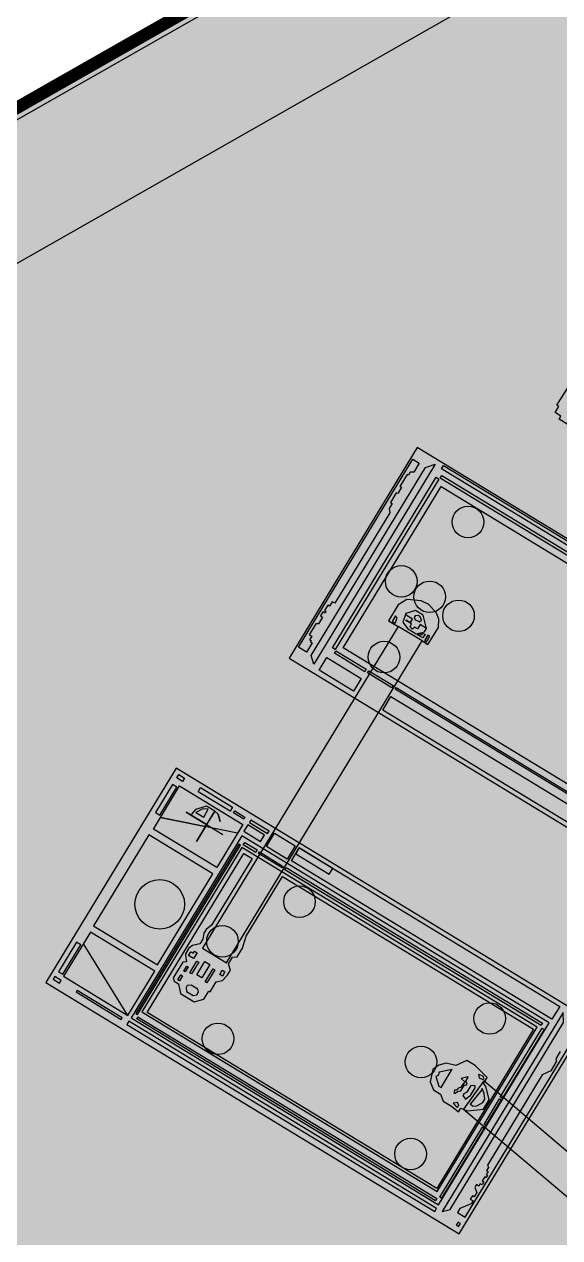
# Model space of a CAD drawing. Header units: millimetres. Extents: x 3191 to 879702, y -27549 to 222194.
# Drawn here: x 239735 to 244007, y 156290 to 165971 of the extents above; entities that cross this region are included whole.
import ezdxf

# ---------------------------------------------------------------- set-up
doc = ezdxf.new("R2010")
doc.units = ezdxf.units.MM
doc.header["$MEASUREMENT"] = 0
doc.layers.add('Granulator', color=11, linetype='Continuous')
doc.layers.add('Worker-Walkway', color=8, linetype='Continuous')
picture_1 = doc.add_image_def('image4.png', size_in_pixel=(2551, 1418))

msp = doc.modelspace()

# ---------------------------------------------------------------- hatches: boundary and pattern name
at = {"lineweight": 211, "true_color": 0x000000}
h = msp.add_hatch(color=18, dxfattribs=at)
h.dxf.hatch_style = 1
h.paths.add_polyline_path([(215191.27861, 151368.28351), (238441.17067, 110521.71059), (277549.59155, 132782.24554), (254299.69949, 173628.81846)])

# ---------------------------------------------------------------- linework, layer by layer
at = {"const_width": 100}
msp.add_lwpolyline([(255530.77666, 171466.00053), (254299.69949, 173628.81846), (219480.9327, 153809.95701)], dxfattribs=at)
at = {"lineweight": 211}
msp.add_lwpolyline([(277549.59155, 132782.24554), (238441.17067, 110521.71059), (215191.27861, 151368.28351), (254299.69949, 173628.81846)], close=True, dxfattribs=at)
at = {"layer": 'Granulator'}
for points in [[(244257.34263, 162661.08656), (244002.85855, 162821.83123), (244017.27751, 162844.65871), (243971.62255, 162873.49662), (244001.52854, 162920.8425), (243985.04203, 162931.25619), (244546.04628, 163819.4141)], [(242886.93616, 162469.09885), (242843.17335, 162397.12966), (242815.1814, 162397.11262), (242800.59379, 162373.12289), (242789.93572, 162379.60382), (242732.12534, 162284.53299), (242744.55986, 162276.97184), (242714.30407, 162227.21533), (242702.75777, 162234.23636), (242655.75322, 162156.93602), (242669.96398, 162148.29478), (242645.1111, 162107.42352), (242651.68428, 162074.21759), (242212.43505, 161351.85964), (242192.00691, 161364.28152), (242170.39553, 161328.74097), (242156.18476, 161337.38221), (242129.71101, 161293.84537), (242142.14553, 161286.28422), (242134.58172, 161273.8453), (242117.70628, 161284.10687), (242097.17547, 161250.34337), (242113.16268, 161240.62191), (242081.28602, 161188.19983), (242061.13184, 161187.06743), (242008.72463, 161100.88227), (242028.26454, 161089.0005), (242011.51577, 161061.45667), (242023.9503, 161053.89552), (242023.9503, 161053.89552), (242018.54738, 161045.01028), (242031.87013, 161036.90902), (241986.48645, 160962.27425), (241923.42581, 161000.61997), (242835.42182, 162500.42353), (242886.93616, 162469.09885)], [(242909.50567, 161050.94958), (242955.89624, 161022.74054), (243039.1164, 161159.59847), (243042.81368, 161224.92647), (243023.19615, 161272.89617), (242962.79843, 161340.89683), (242901.57711, 161370.77087), (242786.98073, 161383.30084), (242717.27122, 161339.37048), (242640.37003, 161212.90426), (242718.04041, 161167.37519)], [(242943.89386, 161150.63863), (242916.66463, 161256.42518), (242856.37009, 161293.0889), (242779.04807, 161270.70599), (242756.00291, 161200.21109), (242791.87309, 161150.54477), (242862.84835, 161107.38634), (242928.17481, 161124.78821), (242943.89386, 161150.63863)], [(242943.89386, 161150.63863), (242893.24637, 161181.43621), (242872.707, 161147.65863), (242849.62287, 161161.69556), (242832.79258, 161146.43564), (242813.00159, 161167.44023), (242824.94794, 161187.08635), (242779.12396, 161214.95086), (242782.0582, 161219.77629), (242817.20144, 161198.40649), (242833.33933, 161224.94571), (242782.34735, 161255.95276), (242779.04807, 161270.70599)], [(242868.55383, 161215.33553), (242887.50363, 161203.81259), (242904.10983, 161216.37596), (242894.87601, 161244.65264), (242876.95989, 161255.54702), (242854.18039, 161251.45843), (242846.00648, 161238.01619), (242854.68344, 161220.46525), (242868.55383, 161215.33553)], [(242914.48844, 161114.69855), (242932.74905, 161103.5947), (242923.73693, 161088.77401), (242915.35333, 161074.98694), (242896.05925, 161086.71923), (242870.90775, 161102.01328), (242894.39043, 161108.03475), (242905.76035, 161101.12096), (242914.48844, 161114.69855)], [(241479.0398, 159586.95934), (241436.28309, 159516.64472), (240834.93608, 159641.23213), (240821.78817, 159643.95612), (241179.96238, 159569.74939), (241108.43989, 159452.1286), (241254.81391, 159692.84488), (241189.8339, 159585.98339), (241025.97083, 159685.62475), (241318.874, 159507.51708)], [(241254.81391, 159692.84488), (241281.53912, 159668.48716), (241297.65578, 159610.06409), (241281.53912, 159668.48716), (241254.81391, 159692.84488), (241188.29593, 159733.29293), (241101.92105, 159707.81357), (241072.83269, 159670.80092), (241066.76337, 159660.81975)], [(241202.45993, 159709.08045), (241159.20013, 159712.65904), (241102.66327, 159683.7289), (241166.63542, 159644.8289), (241202.45993, 159709.08045)], [(241553.35529, 159316.7131), (241230.03667, 158785.00637), (241187.03395, 158750.52899), (241168.15905, 158719.48868), (241159.45488, 158672.81547), (241136.38585, 158634.87778), (241077.36546, 158621.95033), (241047.47269, 158599.97195), (241020.20901, 158555.13604), (241025.08885, 158523.03637), (241029.81368, 158491.9564), (240999.97011, 158489.49411), (240923.42236, 158363.60916), (240931.57261, 158338.18173), (240966.62333, 158316.8682), (240980.33389, 158238.45588), (241091.23231, 158171.02111), (241166.6859, 158192.85253), (241206.53277, 158258.38184), (241218.02486, 158251.39377), (241266.26052, 158330.71868), (241317.43732, 158343.69118), (241353.19561, 158381.7869), (241379.41063, 158424.89826), (241364.83408, 158474.70482), (241396.99127, 158527.58823), (241434.15791, 158531.75818), (241475.75229, 158600.16133), (241504.94922, 158697.36193), (241794.01333, 159172.73614), (243799.30977, 157953.36155), (243026.49248, 156682.44136), (240714.61207, 158088.2426), (241485.53601, 159356.04911), (241553.35529, 159316.7131)], [(240562.25857, 158064.02381), (240212.17797, 158626.17406), (240206.27515, 158635.65265)], [(241114.4998, 158563.93818), (241086.18771, 158517.37813), (241045.96559, 158541.83628), (241064.14138, 158571.72689), (241082.52861, 158560.54604), (241092.31535, 158576.64062), (241114.15025, 158563.36332)], [(241119.55609, 158274.31069), (241067.49675, 158305.96678), (241035.60952, 158301.91096), (241025.86533, 158285.88637), (241028.81786, 158254.65936), (241081.96954, 158222.33905), (241110.65918, 158229.33709), (241123.9464, 158251.1883), (241119.55609, 158274.31069)], [(244011.76976, 157774.69842), (243996.01205, 157748.78441), (243996.01205, 157748.78441), (243976.45076, 157716.6153), (243982.97948, 157699.18164), (243935.70634, 157621.4396), (243867.91733, 157590.44462), (243429.96147, 156870.21367), (243438.0831, 156849.36325), (243423.95534, 156826.12975), (243436.4608, 156818.52547), (243420.15967, 156791.71781), (243429.98542, 156785.743), (243429.98542, 156785.743), (243419.6615, 156768.76501), (243408.94245, 156775.28302), (243389.38115, 156743.11392), (243402.77992, 156734.96644), (243388.65242, 156711.73336), (243373.46725, 156720.96711), (243362.05626, 156702.20141), (243342.40456, 156714.15115), (243328.82046, 156691.81172), (243345.06346, 156650.11046), (243324.95902, 156617.04814), (243310.66695, 156625.73881), (243293.82242, 156598.03751), (243316.15362, 156584.45842), (243300.93931, 156559.43805), (243211.25129, 156524.62344), (243191.14659, 156491.56069), (243253.67429, 156453.53903), (244163.2748, 157949.40312)], [(243331.4111, 157664.41996), (243331.4111, 157664.41996), (243266.60641, 157703.82621), (243178.19196, 157663.85585), (243100.44196, 157684.0007), (243043.24385, 157666.98154), (242993.88046, 157632.12333), (242973.78246, 157533.04399), (243001.11168, 157469.00176), (243055.14418, 157436.14585), (243078.47977, 157379.8551), (243144.16633, 157339.91261), (243200.6025, 157293.96517), (243219.50724, 157325.05456), (243270.41991, 157303.77379), (243399.31051, 157316.85874), (243444.42353, 157391.0484), (243417.9263, 157498.62111), (243398.77623, 157520.42789), (243427.34809, 157567.41512), (243331.4111, 157664.41996)], [(243149.85186, 157633.44734), (243044.62563, 157611.26897), (243036.48364, 157585.36177), (243018.40662, 157576.71622), (243042.30518, 157500.06611), (243060.73083, 157488.8619), (243148.97436, 157633.98093)], [(243273.09638, 157574.59947), (243221.90198, 157561.20977), (243250.09555, 157534.38727), (243215.22879, 157489.77635), (243197.68336, 157483.99218), (243186.94215, 157466.32796), (243170.59132, 157470.46346), (243161.14208, 157443.78704), (243172.33405, 157442.30451), (243192.19559, 157455.87492), (243218.75217, 157462.95415), (243247.32402, 157509.94138), (243261.27916, 157508.2301), (243269.22783, 157521.30191), (243257.57054, 157539.52054), (243276.90476, 157571.31623), (243273.09638, 157574.59947)], [(243402.13935, 157543.15377), (243238.30108, 157315.97232), (246708.69914, 154386.86586), (246861.15496, 154602.11418), (243402.13935, 157543.15377)], [(243361.53902, 157595.24121), (243397.01552, 157578.47751), (243399.81843, 157556.73493), (243396.08223, 157550.59064), (243366.91368, 157561.91571), (243361.53902, 157595.24121)], [(243332.42112, 157502.71563), (243298.61601, 157504.39908), (243265.74777, 157450.34633), (243242.70814, 157438.70902), (243234.75947, 157425.63722), (243256.55221, 157395.44839), (243272.22331, 157407.69593), (243296.28988, 157424.99986), (243333.23962, 157485.76477), (243332.42112, 157502.71563)], [(243384.10534, 157468.38412), (243293.45444, 157355.10437), (243316.40941, 157341.14598), (243347.18927, 157343.23761), (243393.06876, 157368.57037), (243408.75096, 157394.36019), (243404.50044, 157441.46526), (243389.56722, 157480.54857), (243384.10534, 157468.38412)], [(243202.43318, 157344.12792), (243190.37327, 157369.09451), (243157.00039, 157364.94128), (243189.48241, 157328.75896), (243202.43318, 157344.12792)]]:
    msp.add_lwpolyline(points, dxfattribs=at)
for points in [[(242870.31719, 162594.9108), (241847.82852, 160913.39888), (245118.81948, 158924.3846), (246141.30816, 160605.89652)], [(243014.54354, 162460.87516), (242044.73742, 160866.0012), (242023.24161, 160936.0783), (242935.4011, 162434.76018)], [(245533.49102, 160958.74894), (245517.99981, 160933.27321), (243063.63678, 162425.71485), (243079.12798, 162451.19058)], [(243043.05333, 162342.88112), (242216.05406, 160982.85713), (242193.43892, 160996.60888), (243020.43819, 162356.63287)], [(243053.75168, 162350.67824), (243066.10235, 162370.98926), (245455.5237, 160918.03716), (245443.17303, 160897.72614)], [(245378.26614, 160874.05456), (244596.71025, 159588.76349), (242280.26759, 160997.33892), (243061.82349, 162282.62999)], [(242698.08549, 161252.42554), (242670.21067, 161206.5846), (242693.98399, 161192.12859), (242711.03181, 161231.80618)], [(242718.04041, 161167.37519), (241156.40702, 158599.22434), (241347.87227, 158482.79873), (242909.50567, 161050.94958)], [(242955.1268, 161098.48512), (242927.25197, 161052.64417), (242943.10072, 161043.00692), (242970.97554, 161088.84786)], [(242423.96777, 160751.02913), (242362.86867, 160650.54991), (242087.33322, 160818.09667), (242148.43232, 160918.57589)], [(242209.67447, 160953.38819), (242221.47057, 160972.78721), (242463.87064, 160825.3893), (242452.07454, 160805.99028)], [(242472.53894, 160795.96178), (242483.26276, 160813.59741), (242678.0641, 160695.1432), (242667.34028, 160677.50757)], [(244592.05824, 159434.13927), (244526.17567, 159325.79349), (242594.91363, 160500.14946), (242660.7962, 160608.49524)], [(242694.16591, 160666.02694), (242702.32218, 160679.44016), (244596.99674, 159527.3322), (244588.84047, 159513.91898)], [(240947.18554, 160036.62656), (239907.08836, 158326.15695), (243205.70261, 156320.34558), (244245.7998, 158030.8152)], [(241013.955, 159956.14193), (240997.89159, 159929.72519), (240951.04112, 159958.21388), (240967.10454, 159984.63062)], [(240765.08429, 159550.70497), (240973.90659, 159894.11922), (241479.0398, 159586.95934), (241270.2175, 159243.5451)], [(240918.06301, 159905.89921), (240782.30251, 159682.63719), (240816.37544, 159661.91822), (240952.13594, 159885.18025)], [(241396.60939, 159725.79278), (241376.91912, 159693.41157), (241121.37119, 159848.80438), (241141.06145, 159881.18559)], [(241495.60695, 159646.40223), (241485.56407, 159629.88643), (241405.14714, 159678.78611), (241415.19002, 159695.30191)], [(241517.78267, 159584.68937), (241486.40737, 159533.09179), (241620.78184, 159451.38177), (241652.15713, 159502.97935)], [(241543.82706, 159622.19445), (241531.51662, 159601.94958), (241675.30861, 159514.51299), (241687.61905, 159534.75786)], [(240728.3318, 159503.78419), (240287.36957, 158778.60916), (240797.61363, 158468.3415), (241238.57586, 159193.51653)], [(241471.0128, 159495.77482), (240588.89059, 158045.09958), (243041.12146, 156553.95446), (243923.24367, 158004.6297)], [(241481.7408, 159425.31581), (241493.47436, 159444.61198), (241593.84789, 159383.57715), (241582.11433, 159364.28098)], [(241896.22004, 159415.56434), (241832.95459, 159311.52249), (241666.89428, 159412.49994), (241730.15974, 159516.54179)], [(240638.5852, 158071.5906), (241459.97915, 159422.39648), (241446.7087, 159430.46593), (240625.31475, 158079.66006)], [(241470.44464, 159402.39008), (240673.62201, 158091.99244), (243030.08945, 156659.07886), (243826.91208, 157969.4765)], [(241603.14176, 159355.41068), (241610.75982, 159367.93879), (241800.25615, 159252.71043), (241792.6381, 159240.18232)], [(244006.93548, 158136.1163), (243944.24795, 158033.02485), (241866.08713, 159296.70658), (241928.77467, 159399.79803)], [(241928.77467, 159399.79803), (241901.0693, 159354.23576), (242168.86628, 159191.39458), (242196.57165, 159236.95685)], [(241815.15463, 159226.51977), (241825.82473, 159244.06706), (243870.30919, 158000.86314), (243859.63909, 157983.31585)], [(240262.61139, 158728.29922), (240048.60728, 158376.36333), (240562.25857, 158064.02381), (240776.26268, 158415.9597)], [(240150.80516, 158648.0475), (240007.79044, 158412.8557), (240041.86358, 158392.1366), (240184.8783, 158627.32841)], [(241126.96065, 158488.64801), (241069.63736, 158394.37822), (241055.27224, 158403.11332), (241112.59553, 158497.38311)], [(241215.66428, 158470.14099), (241151.35016, 158364.37458), (241111.70269, 158388.48329), (241176.01681, 158494.2497)], [(240998.0286, 158378.86974), (240974.60976, 158340.35678), (240961.39393, 158348.39302), (240984.81278, 158386.90598)], [(241041.72031, 158450.72201), (241017.60235, 158411.05933), (241007.25955, 158417.34855), (241031.37751, 158457.01122)], [(241254.26849, 158426.19521), (241191.35234, 158322.72778), (241178.13651, 158330.76402), (241241.05267, 158434.23145)], [(241336.30183, 158410.95625), (241316.02897, 158377.61696), (241294.76873, 158390.54482), (241315.04158, 158423.88412)], [(239977.28907, 158374.20851), (239964.85303, 158353.75709), (240016.81455, 158322.16049), (240029.25059, 158342.61191)], [(240157.35823, 158263.54523), (240149.58577, 158250.76319), (240509.05654, 158032.1773), (240516.829, 158044.95933)], [(240569.42889, 158017.5967), (240554.16424, 157992.49354), (243009.58425, 156499.40917), (243024.84891, 156524.51234)], [(243026.81803, 156601.99089), (243016.92904, 156585.72817), (240631.70087, 158036.13048), (240641.58986, 158052.39321)], [(244033.58059, 158088.24291), (243068.01297, 156500.3393), (243133.651, 156515.28413), (244037.42912, 158007.6221)], [(243882.97693, 157951.33343), (243548.80343, 157401.77555), (243532.32605, 157411.79507), (243866.49954, 157961.35295)], [(243538.97105, 157390.72077), (243414.74066, 157186.42034), (243403.73048, 157193.11538), (243527.96087, 157397.41582)], [(243404.77283, 157165.22741), (243064.37535, 156605.434), (243051.62619, 156613.18647), (243392.02367, 157172.97988)], [(243197.18438, 156415.1183), (243182.01594, 156390.17337), (243199.89415, 156379.30204), (243215.06259, 156404.24697)]]:
    msp.add_lwpolyline(points, close=True, dxfattribs=at)
for centre, radius in [((243275.33108, 162000.92527), 126.05026), ((242742.46798, 161527.09384), 126.05026), ((242969.5735, 161403.39753), 126.05026), ((243199.8855, 161251.82892), 126.05026), ((242605.02759, 160922.26704), 126.05026), ((240815.85723, 158950.10591), 197.79753), ((241930.96673, 158970.73407), 126.05026), ((241316.25756, 158654.55563), 126.05026), ((243448.91934, 158039.11421), 126.05026), ((241280.36336, 157877.16798), 126.05026), ((242900.76064, 157692.67913), 126.05026), ((242816.95876, 156958.81794), 126.05026)]:
    msp.add_circle(centre, radius, dxfattribs=at)
at = {"layer": 'Worker-Walkway'}
for points in [[(225596.93178, 156051.17213), (225103.73726, 156917.64092), (254295.13168, 173533.39888), (254788.3262, 172666.93009)], [(253922.29201, 172173.98295), (226479.86847, 156553.74018)]]:
    msp.add_lwpolyline(points, dxfattribs=at)

# ---------------------------------------------------------------- pictures from other files: only their frames are drawn
image = msp.add_image(picture_1, insert=(87169.1633, 55416.4542), size_in_units=(300035.65989, 166777.95599))
image.dxf.flags = 7

doc.saveas('drawing.dxf')
